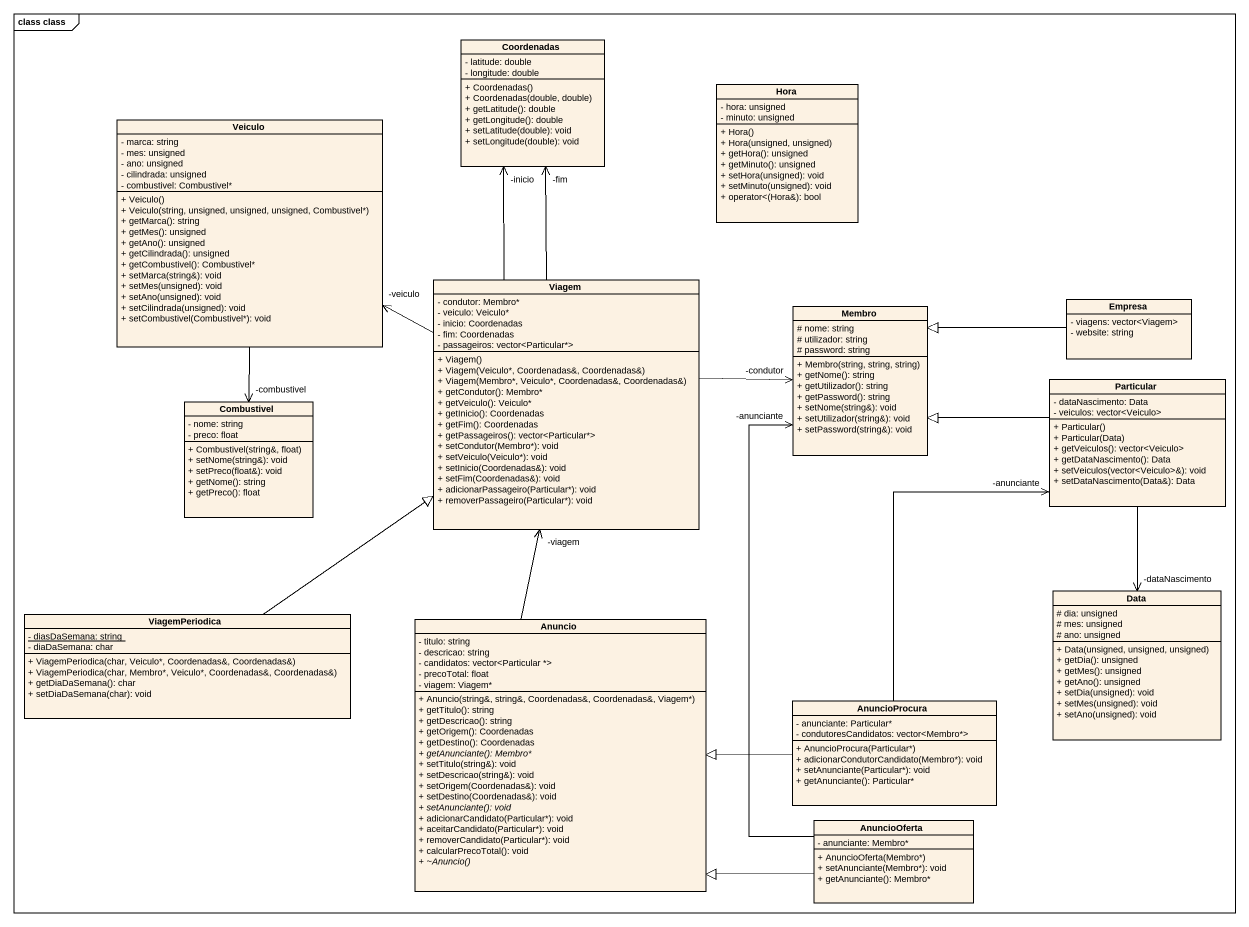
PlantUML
@startuml
mainframe class class
hide circle
hide empty members
skinparam classAttributeIconSize 0
class Coordenadas {
  - latitude: double
  - longitude: double
  + Coordenadas()
  + Coordenadas(double, double)
  + getLatitude(): double
  + getLongitude(): double
  + setLatitude(double): void
  + setLongitude(double): void
}
class Hora {
  - hora: unsigned
  - minuto: unsigned
  + Hora()
  + Hora(unsigned, unsigned)
  + getHora(): unsigned
  + getMinuto(): unsigned
  + setHora(unsigned): void
  + setMinuto(unsigned): void
  + operator<(Hora&): bool
}
class Veiculo {
  - marca: string
  - mes: unsigned
  - ano: unsigned
  - cilindrada: unsigned
  - combustivel: Combustivel*
  + Veiculo()
  + Veiculo(string, unsigned, unsigned, unsigned, Combustivel*)
  + getMarca(): string
  + getMes(): unsigned
  + getAno(): unsigned
  + getCilindrada(): unsigned
  + getCombustivel(): Combustivel*
  + setMarca(string&): void
  + setMes(unsigned): void
  + setAno(unsigned): void
  + setCilindrada(unsigned): void
  + setCombustivel(Combustivel*): void
}
class Viagem {
  - condutor: Membro*
  - veiculo: Veiculo*
  - inicio: Coordenadas
  - fim: Coordenadas
  - passageiros: vector<Particular*>
  + Viagem()
  + Viagem(Veiculo*, Coordenadas&, Coordenadas&)
  + Viagem(Membro*, Veiculo*, Coordenadas&, Coordenadas&)
  + getCondutor(): Membro*
  + getVeiculo(): Veiculo*
  + getInicio(): Coordenadas
  + getFim(): Coordenadas
  + getPassageiros(): vector<Particular*>
  + setCondutor(Membro*): void
  + setVeiculo(Veiculo*): void
  + setInicio(Coordenadas&): void
  + setFim(Coordenadas&): void
  + adicionarPassageiro(Particular*): void
  + removerPassageiro(Particular*): void
}
class Empresa {
  - viagens: vector<Viagem>
  - website: string
}
class Membro {
  # nome: string
  # utilizador: string
  # password: string
  + Membro(string, string, string)
  + getNome(): string
  + getUtilizador(): string
  + getPassword(): string
  + setNome(string&): void
  + setUtilizador(string&): void
  + setPassword(string&): void
}
class Particular {
  - dataNascimento: Data
  - veiculos: vector<Veiculo>
  + Particular()
  + Particular(Data)
  + getVeiculos(): vector<Veiculo>
  + getDataNascimento(): Data
  + setVeiculos(vector<Veiculo>&): void
  + setDataNascimento(Data&): Data
}
class Combustivel {
  - nome: string
  - preco: float
  + Combustivel(string&, float)
  + setNome(string&): void
  + setPreco(float&): void
  + getNome(): string
  + getPreco(): float
}
class ViagemPeriodica {
  {static} - diasDaSemana: string
  - diaDaSemana: char
  + ViagemPeriodica(char, Veiculo*, Coordenadas&, Coordenadas&)
  + ViagemPeriodica(char, Membro*, Veiculo*, Coordenadas&, Coordenadas&)
  + getDiaDaSemana(): char
  + setDiaDaSemana(char): void
}
class Data {
  # dia: unsigned
  # mes: unsigned
  # ano: unsigned
  + Data(unsigned, unsigned, unsigned)
  + getDia(): unsigned
  + getMes(): unsigned
  + getAno(): unsigned
  + setDia(unsigned): void
  + setMes(unsigned): void
  + setAno(unsigned): void
}
class Anuncio {
  - titulo: string
  - descricao: string
  - candidatos: vector<Particular *>
  - precoTotal: float
  - viagem: Viagem*
  + Anuncio(string&, string&, Coordenadas&, Coordenadas&, Viagem*)
  + getTitulo(): string
  + getDescricao(): string
  + getOrigem(): Coordenadas
  + getDestino(): Coordenadas
  {abstract} + getAnunciante(): Membro*
  + setTitulo(string&): void
  + setDescricao(string&): void
  + setOrigem(Coordenadas&): void
  + setDestino(Coordenadas&): void
  {abstract} + setAnunciante(): void
  + adicionarCandidato(Particular*): void
  + aceitarCandidato(Particular*): void
  + removerCandidato(Particular*): void
  + calcularPrecoTotal(): void
  {abstract} + ~Anuncio()
}
class AnuncioProcura {
  - anunciante: Particular*
  - condutoresCandidatos: vector<Membro*>
  + AnuncioProcura(Particular*)
  + adicionarCondutorCandidato(Membro*): void
  + setAnunciante(Particular*): void
  + getAnunciante(): Particular*
}
class AnuncioOferta {
  - anunciante: Membro*
  + AnuncioOferta(Membro*)
  + setAnunciante(Membro*): void
  + getAnunciante(): Membro*
}
Veiculo --> "-combustivel" Combustivel
Viagem -up-> "-inicio" Coordenadas
Viagem -up-> "-fim" Coordenadas
Viagem -left-> "-veiculo" Veiculo
Viagem -right-> "-condutor" Membro
Empresa -left-|> Membro
Particular -left-|> Membro
Particular --> "-dataNascimento" Data
ViagemPeriodica -up-|> Viagem
Anuncio -up-> "-viagem" Viagem
AnuncioProcura -up-> "-anunciante" Particular
AnuncioProcura -left-|> Anuncio
AnuncioOferta -up-> "-anunciante" Membro
AnuncioOferta -left-|> Anuncio
@enduml
